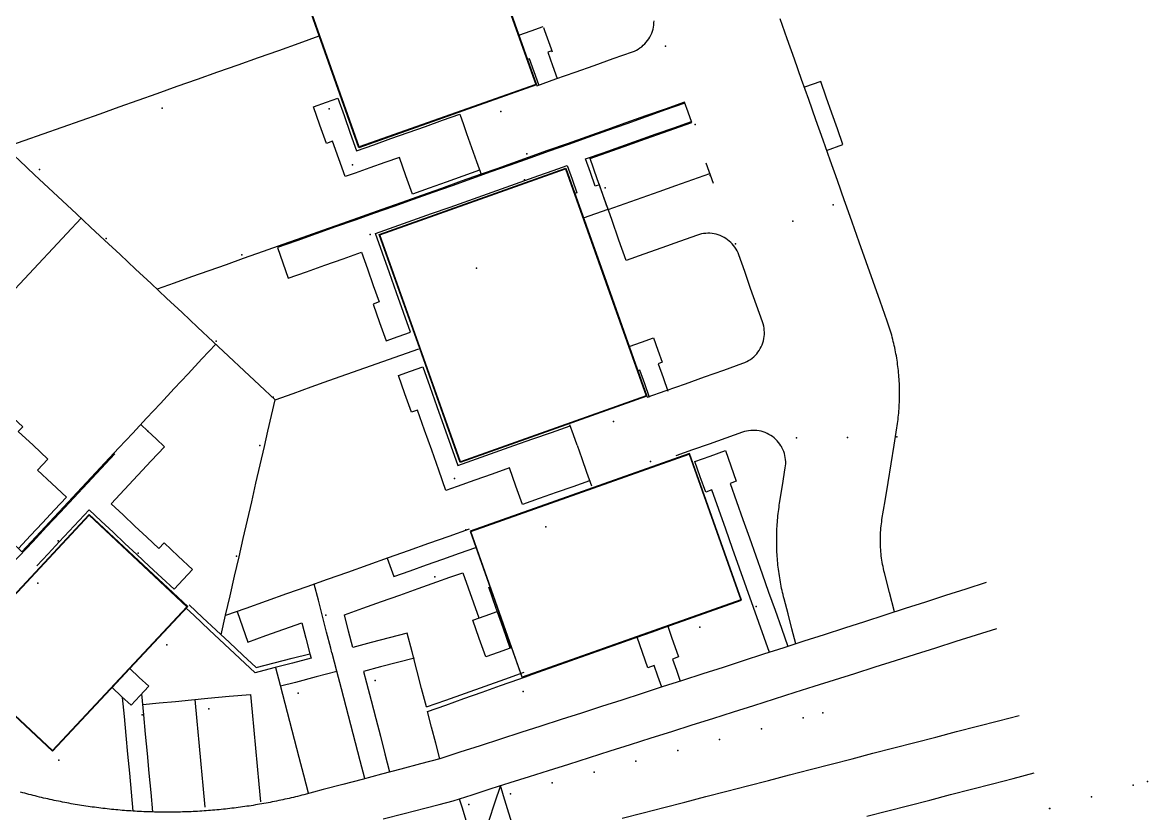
# Model space of a CAD drawing. Extents: x 0 to 368707, y -1 to 358204.
# Drawn here: x 368385.7 to 368437.7, y 357756.5 to 357793.1 of the extents above; entities that cross this region are included whole.
import ezdxf

# ---------------------------------------------------------------- set-up
doc = ezdxf.new("R2010")
doc.units = 0
doc.header["$MEASUREMENT"] = 0
for name, color, linetype in [('3D_LINES', 3, 'Continuous'), ('3D_Points', 1, 'Continuous'), ('PLOTS EXTERNAL LEVEL', 6, 'Continuous'), ('PLOTS FFL', 5, 'Continuous')]:
    doc.layers.add(name, color=color, linetype=linetype)

msp = doc.modelspace()

# ---------------------------------------------------------------- linework, layer by layer
at = {"layer": '3D_LINES'}
for points in [[(368426.042, 357765.847, 53.543), (368425.807, 357766.754, 53.543), (368425.572, 357767.66, 53.543), (368425.548, 357767.757, 53.543), (368425.525, 357767.854, 53.543), (368425.505, 357767.951, 53.543), (368425.485, 357768.048, 53.543), (368425.468, 357768.146, 53.543), (368425.452, 357768.244, 53.543), (368425.437, 357768.342, 53.543), (368425.424, 357768.44, 53.543), (368425.413, 357768.539, 53.543), (368425.404, 357768.638, 53.543), (368425.396, 357768.737, 53.543), (368425.389, 357768.836, 53.543), (368425.385, 357768.935, 53.543), (368425.382, 357769.034, 53.543), (368425.381, 357769.134, 53.543), (368425.381, 357769.233, 53.542), (368425.383, 357769.332, 53.543), (368425.386, 357769.431, 53.545), (368425.392, 357769.531, 53.544), (368425.398, 357769.63, 53.545), (368425.407, 357769.728, 53.545), (368425.417, 357769.827, 53.547), (368425.429, 357769.926, 53.551), (368425.442, 357770.024, 53.551), (368425.457, 357770.122, 53.551), (368425.597, 357770.984, 53.549), (368425.736, 357771.845, 53.549), (368425.875, 357772.706, 53.591), (368426.014, 357773.567, 53.613), (368426.078, 357773.961, 53.621), (368426.144, 357774.371, 53.618), (368426.159, 357774.468, 53.618), (368426.174, 357774.565, 53.616), (368426.187, 357774.662, 53.631), (368426.199, 357774.76, 53.631), (368426.211, 357774.857, 53.631), (368426.221, 357774.955, 53.631), (368426.23, 357775.053, 53.63), (368426.239, 357775.151, 53.627), (368426.247, 357775.249, 53.623), (368426.253, 357775.347, 53.623), (368426.259, 357775.445, 53.623), (368426.263, 357775.543, 53.624), (368426.267, 357775.641, 53.624), (368426.27, 357775.739, 53.623), (368426.271, 357775.837, 53.623), (368426.272, 357775.936, 53.624), (368426.272, 357776.034, 53.623), (368426.271, 357776.132, 53.622), (368426.269, 357776.23, 53.622), (368426.266, 357776.328, 53.622), (368426.262, 357776.427, 53.623), (368426.257, 357776.525, 53.624), (368426.251, 357776.623, 53.625), (368426.244, 357776.721, 53.625), (368426.236, 357776.819, 53.625), (368426.227, 357776.916, 53.626), (368426.217, 357777.014, 53.626), (368426.207, 357777.112, 53.626), (368426.195, 357777.209, 53.626), (368426.182, 357777.307, 53.626), (368426.168, 357777.404, 53.626), (368426.154, 357777.501, 53.626), (368426.138, 357777.598, 53.625), (368426.122, 357777.695, 53.625), (368426.104, 357777.792, 53.624), (368426.086, 357777.888, 53.624), (368426.067, 357777.984, 53.625), (368426.046, 357778.081, 53.626), (368426.025, 357778.177, 53.624), (368426.003, 357778.272, 53.625), (368425.98, 357778.368, 53.625), (368425.956, 357778.463, 53.625), (368425.931, 357778.558, 53.625), (368425.905, 357778.653, 53.625), (368425.878, 357778.747, 53.637), (368425.85, 357778.841, 53.638), (368425.822, 357778.935, 53.638), (368425.792, 357779.029, 53.644), (368425.761, 357779.122, 53.649), (368425.73, 357779.215, 53.655), (368425.698, 357779.308, 53.661), (368425.373, 357780.223, 53.72), (368425.049, 357781.137, 53.737), (368424.725, 357782.052, 53.715), (368424.401, 357782.966, 53.727), (368424.077, 357783.881, 53.748), (368423.752, 357784.795, 53.748), (368423.723, 357784.878, 53.748), (368423.391, 357785.814, 53.749), (368423.059, 357786.75, 53.747), (368422.728, 357787.686, 53.743), (368422.396, 357788.622, 53.743), (368422.064, 357789.558, 53.745), (368421.732, 357790.493, 53.828), (368421.4, 357791.429, 53.829), (368421.069, 357792.365, 53.849), (368420.737, 357793.301, 53.861)], [(368409.569, 357790.233, 53.674), (368409.353, 357790.84, 53.672), (368409.138, 357791.448, 53.674), (368409.043, 357791.415, 53.673), (368408.843, 357791.98, 53.808), (368408.642, 357792.546, 53.794), (368409.208, 357792.746, 53.836), (368409.773, 357792.947, 53.852)], [(368409.474, 357790.199, 53.672), (368410.36, 357790.513, 53.666), (368411.246, 357790.827, 53.792), (368412.132, 357791.141, 53.816), (368413.018, 357791.455, 53.828), (368413.904, 357791.77, 53.856), (368413.996, 357791.805, 53.864), (368414.085, 357791.847, 53.863), (368414.171, 357791.894, 53.863), (368414.253, 357791.947, 53.864), (368414.332, 357792.006, 53.867), (368414.407, 357792.069, 53.868), (368414.478, 357792.137, 53.868), (368414.544, 357792.21, 53.868), (368414.605, 357792.286, 53.868), (368414.661, 357792.367, 53.868), (368414.712, 357792.451, 53.867), (368414.757, 357792.538, 53.868), (368414.797, 357792.628, 53.869), (368414.83, 357792.72, 53.868), (368414.857, 357792.815, 53.867), (368414.878, 357792.91, 53.868), (368414.893, 357793.008, 53.867), (368414.901, 357793.105, 53.854), (368414.903, 357793.203, 53.853)], [(368409.79, 357792.9, 53.852), (368409.84, 357792.758, 53.849), (368410.141, 357791.91, 53.814), (368410.191, 357791.769, 53.666)], [(368384.871, 357787.349, 53.69), (368385.748, 357787.66, 53.694), (368386.626, 357787.972, 53.699), (368387.504, 357788.283, 53.71), (368388.382, 357788.594, 53.695), (368389.26, 357788.905, 53.744), (368390.137, 357789.216, 53.752), (368391.015, 357789.528, 53.759), (368391.893, 357789.839, 53.753), (368392.832, 357790.172, 53.752), (368393.771, 357790.505, 53.744), (368394.711, 357790.838, 53.748), (368395.65, 357791.171, 53.743), (368396.589, 357791.503, 53.743), (368397.528, 357791.836, 53.754), (368398.467, 357792.169, 53.766), (368399.406, 357792.502, 53.755)], [(368410.174, 357791.816, 53.814), (368409.986, 357791.749, 53.665), (368410.201, 357791.141, 53.663), (368410.417, 357790.533, 53.666)], [(368422.885, 357787.207, 53.745), (368423.646, 357787.473, 53.746), (368423.39, 357788.203, 53.747), (368423.134, 357788.933, 53.744), (368422.878, 357789.664, 53.743), (368422.622, 357790.394, 53.818), (368421.862, 357790.128, 53.825)], [(368381.934, 357790.095, 53.77), (368382.328, 357789.726, 53.755), (368382.722, 357789.358, 53.762), (368383.423, 357788.702, 53.745), (368384.125, 357788.047, 53.73), (368384.826, 357787.391, 53.686), (368385.527, 357786.736, 53.681), (368386.228, 357786.08, 53.684), (368386.875, 357785.475, 53.691), (368387.522, 357784.87, 53.665), (368388.169, 357784.265, 53.635), (368388.816, 357783.66, 53.637), (368389.464, 357783.055, 53.645), (368390.182, 357782.384, 53.65), (368390.9, 357781.713, 53.631), (368391.618, 357781.041, 53.643), (368392.336, 357780.37, 53.67), (368393.054, 357779.698, 53.679), (368393.773, 357779.027, 53.693), (368394.491, 357778.355, 53.681), (368395.209, 357777.684, 53.627), (368395.927, 357777.013, 53.627), (368396.645, 357776.341, 53.624), (368397.363, 357775.67, 53.699)], [(368416.337, 357789.396, 53.823), (368415.439, 357789.078, 53.822), (368414.54, 357788.759, 53.798), (368413.642, 357788.44, 53.656), (368412.743, 357788.122, 53.652), (368411.845, 357787.803, 53.65), (368410.946, 357787.485, 53.646), (368410.047, 357787.166, 53.641), (368409.149, 357786.848, 53.653), (368408.25, 357786.529, 53.644), (368407.352, 357786.211, 53.653), (368406.453, 357785.892, 53.671), (368405.555, 357785.574, 53.691), (368404.656, 357785.255, 53.668), (368403.758, 357784.936, 53.673), (368402.859, 357784.618, 53.667), (368401.961, 357784.299, 53.663), (368401.062, 357783.981, 53.678), (368400.164, 357783.662, 53.688), (368399.265, 357783.344, 53.691), (368398.366, 357783.025, 53.693), (368397.468, 357782.707, 53.723), (368397.719, 357782, 53.711), (368397.969, 357781.293, 53.702), (368398.817, 357781.594, 53.698), (368399.666, 357781.894, 53.692), (368400.514, 357782.195, 53.68), (368401.362, 357782.496, 53.673), (368401.634, 357781.728, 53.692), (368401.906, 357780.961, 53.697), (368402.178, 357780.193, 53.679), (368401.896, 357780.093, 53.675), (368402.196, 357779.245, 53.682), (368402.497, 357778.396, 53.677), (368403.063, 357778.597, 53.678), (368403.628, 357778.797, 53.686), (368403.305, 357779.71, 53.691), (368402.981, 357780.623, 53.712), (368402.657, 357781.536, 53.688), (368402.334, 357782.449, 53.671), (368402.01, 357783.362, 53.658), (368402.873, 357783.668, 53.662), (368403.736, 357783.974, 53.673), (368404.599, 357784.28, 53.667), (368405.462, 357784.586, 53.645), (368406.325, 357784.892, 53.669), (368407.189, 357785.198, 53.648), (368408.052, 357785.504, 53.642), (368408.915, 357785.81, 53.646), (368409.573, 357786.043, 53.643), (368410.231, 357786.276, 53.639), (368410.889, 357786.51, 53.652), (368411.112, 357785.878, 53.652), (368411.336, 357785.247, 53.644), (368411.242, 357785.213, 53.648), (368411.443, 357784.648, 53.649), (368411.643, 357784.082, 53.653), (368412.209, 357784.283, 53.651), (368412.774, 357784.483, 53.647)], [(368406.828, 357786.29, 53.667), (368406.051, 357786.015, 53.685), (368405.273, 357785.739, 53.691), (368404.496, 357785.463, 53.671), (368403.718, 357785.188, 53.676), (368403.417, 357786.036, 53.694), (368403.117, 357786.884, 53.709), (368402.434, 357786.642, 53.711), (368401.752, 357786.4, 53.744), (368401.07, 357786.159, 53.733), (368400.6, 357785.992, 53.74), (368400.309, 357786.812, 53.75), (368400.019, 357787.632, 53.749), (368399.736, 357787.532, 53.747), (368399.435, 357788.38, 53.74), (368399.135, 357789.228, 53.742), (368399.747, 357789.445, 53.741), (368400.266, 357789.629, 53.748), (368400.554, 357788.816, 53.737), (368400.843, 357788.002, 53.732), (368401.131, 357787.188, 53.738), (368401.927, 357787.471, 53.729), (368402.724, 357787.753, 53.711), (368403.52, 357788.035, 53.714), (368404.317, 357788.318, 53.725), (368405.113, 357788.6, 53.721), (368405.91, 357788.882, 53.727), (368406.081, 357788.398, 53.721), (368406.227, 357787.987, 53.732)], [(368414.585, 357775.783, 53.641), (368415.471, 357776.097, 53.611), (368416.357, 357776.411, 53.629), (368417.243, 357776.725, 53.623), (368418.129, 357777.04, 53.623), (368419.015, 357777.354, 53.626), (368419.106, 357777.389, 53.626), (368419.195, 357777.431, 53.628), (368419.281, 357777.479, 53.628), (368419.364, 357777.532, 53.629), (368419.443, 357777.59, 53.64), (368419.518, 357777.653, 53.648), (368419.589, 357777.721, 53.648), (368419.655, 357777.794, 53.648), (368419.716, 357777.87, 53.65), (368419.772, 357777.951, 53.65), (368419.823, 357778.035, 53.654), (368419.868, 357778.122, 53.654), (368419.907, 357778.212, 53.654), (368419.941, 357778.304, 53.664), (368419.968, 357778.399, 53.715), (368419.989, 357778.495, 53.715), (368420.003, 357778.592, 53.714), (368420.012, 357778.689, 53.714), (368420.014, 357778.788, 53.713), (368420.009, 357778.886, 53.718), (368419.998, 357778.983, 53.73), (368419.981, 357779.08, 53.73), (368419.957, 357779.175, 53.729), (368419.928, 357779.269, 53.729), (368419.652, 357780.045, 53.734), (368419.377, 357780.821, 53.742), (368419.102, 357781.598, 53.751), (368418.827, 357782.374, 53.743), (368418.791, 357782.466, 53.743), (368418.749, 357782.554, 53.744), (368418.702, 357782.64, 53.747), (368418.649, 357782.723, 53.749), (368418.59, 357782.802, 53.749), (368418.527, 357782.877, 53.749), (368418.459, 357782.948, 53.749), (368418.387, 357783.014, 53.745), (368418.31, 357783.075, 53.744), (368418.229, 357783.131, 53.745), (368418.145, 357783.182, 53.744), (368418.058, 357783.227, 53.742), (368417.968, 357783.266, 53.741), (368417.876, 357783.3, 53.74), (368417.781, 357783.327, 53.737), (368417.686, 357783.348, 53.736), (368417.589, 357783.363, 53.736), (368417.491, 357783.371, 53.737), (368417.393, 357783.373, 53.738), (368417.295, 357783.368, 53.738), (368417.197, 357783.357, 53.747), (368417.1, 357783.34, 53.748), (368417.005, 357783.317, 53.747), (368416.912, 357783.287, 53.747), (368416.087, 357782.994, 53.729), (368415.262, 357782.702, 53.711), (368414.437, 357782.41, 53.665), (368413.613, 357782.117, 53.669), (368413.279, 357783.06, 53.669), (368412.944, 357784.002, 53.648), (368412.61, 357784.945, 53.649), (368412.276, 357785.887, 53.653), (368411.942, 357786.83, 53.655), (368412.727, 357787.108, 53.651), (368413.513, 357787.387, 53.664), (368414.298, 357787.665, 53.76), (368415.084, 357787.944, 53.806), (368415.869, 357788.222, 53.818), (368416.655, 357788.501, 53.815), (368416.488, 357788.972, 53.817), (368416.321, 357789.443, 53.823), (368415.415, 357789.122, 53.822), (368414.509, 357788.801, 53.798), (368413.603, 357788.48, 53.655), (368412.697, 357788.159, 53.653), (368411.791, 357787.837, 53.652), (368410.885, 357787.516, 53.646), (368409.979, 357787.195, 53.641), (368409.073, 357786.874, 53.651), (368408.347, 357786.616, 53.645), (368407.621, 357786.359, 53.638), (368406.895, 357786.102, 53.66)], [(368412.373, 357785.614, 53.654), (368412.185, 357785.547, 53.649), (368411.961, 357786.179, 53.654), (368411.737, 357786.81, 53.653), (368412.554, 357787.1, 53.65), (368413.371, 357787.389, 53.664), (368414.187, 357787.679, 53.656), (368415.004, 357787.969, 53.806), (368415.821, 357788.258, 53.818), (368416.638, 357788.548, 53.821)], [(368406.227, 357787.987, 53.738), (368406.455, 357787.343, 53.707), (368406.684, 357786.699, 53.668), (368406.912, 357786.055, 53.66)], [(368417.657, 357785.673, 53.796), (368417.323, 357786.616, 53.808)], [(368406.895, 357786.102, 53.661), (368405.978, 357785.777, 53.681), (368405.061, 357785.451, 53.683), (368404.143, 357785.126, 53.671), (368403.226, 357784.801, 53.677), (368402.309, 357784.476, 53.664), (368401.391, 357784.151, 53.674), (368400.474, 357783.825, 53.686), (368399.557, 357783.5, 53.68), (368398.639, 357783.175, 53.694), (368397.722, 357782.85, 53.712), (368396.805, 357782.525, 53.719), (368395.887, 357782.199, 53.73), (368395.089, 357781.916, 53.722), (368394.29, 357781.633, 53.729), (368393.491, 357781.35, 53.706), (368392.692, 357781.067, 53.675), (368391.894, 357780.784, 53.639)], [(368412.777, 357784.474, 53.647), (368413.563, 357784.752, 53.653), (368414.348, 357785.031, 53.655), (368415.134, 357785.309, 53.751), (368415.919, 357785.587, 53.782), (368416.705, 357785.866, 53.804), (368417.49, 357786.144, 53.806)], [(368412.757, 357784.53, 53.647), (368412.707, 357784.672, 53.65), (368412.407, 357785.52, 53.657), (368412.356, 357785.661, 53.651)], [(368388.379, 357784.069, 53.635), (368387.723, 357783.367, 53.637), (368387.067, 357782.665, 53.646), (368386.411, 357781.963, 53.624), (368385.754, 357781.261, 53.625), (368385.098, 357780.559, 53.63), (368384.442, 357779.857, 53.632), (368383.83, 357779.203, 53.643), (368383.218, 357778.548, 53.64), (368382.606, 357777.894, 53.635), (368381.995, 357777.24, 53.633), (368381.383, 357776.585, 53.616)], [(368384.176, 357770.004, 53.579), (368384.663, 357769.549, 53.556), (368385.15, 357769.093, 53.545), (368385.637, 357768.638, 53.481), (368386.279, 357769.324, 53.479), (368386.92, 357770.01, 53.466), (368387.561, 357770.696, 53.479), (368388.202, 357771.382, 53.487), (368388.843, 357772.067, 53.47), (368389.485, 357772.753, 53.53), (368390.126, 357773.439, 53.533), (368390.767, 357774.125, 53.547), (368391.408, 357774.811, 53.561), (368392.049, 357775.497, 53.543), (368392.691, 357776.183, 53.534), (368393.332, 357776.868, 53.502), (368393.973, 357777.554, 53.668), (368394.614, 357778.24, 53.683)], [(368414.696, 357775.769, 53.634), (368414.472, 357776.401, 53.64), (368414.248, 357777.032, 53.681), (368414.154, 357776.999, 53.68), (368413.954, 357777.565, 53.678), (368413.753, 357778.13, 53.69), (368414.319, 357778.331, 53.677), (368414.884, 357778.531, 53.674), (368415.085, 357777.966, 53.666), (368415.285, 357777.4, 53.676), (368415.097, 357777.333, 53.682), (368415.32, 357776.702, 53.619), (368415.544, 357776.07, 53.61)], [(368394.861, 357764.792, 53.413), (368395.069, 357765.695, 53.463), (368395.276, 357766.599, 53.468), (368395.484, 357767.502, 53.509), (368395.692, 357768.405, 53.519), (368395.887, 357769.254, 53.496), (368396.083, 357770.103, 53.477), (368396.278, 357770.952, 53.452), (368396.473, 357771.801, 53.467), (368396.669, 357772.649, 53.638), (368396.864, 357773.498, 53.667), (368397.03, 357774.222, 53.647), (368397.197, 357774.946, 53.641), (368397.363, 357775.67, 53.699), (368398.194, 357775.964, 53.672), (368399.025, 357776.259, 53.658), (368399.855, 357776.553, 53.654), (368400.686, 357776.848, 53.674), (368401.516, 357777.142, 53.672), (368402.347, 357777.436, 53.68), (368403.177, 357777.731, 53.688), (368404.008, 357778.025, 53.696)], [(368411.922, 357771.922, 53.542), (368411.145, 357771.646, 53.566), (368410.367, 357771.37, 53.574), (368409.59, 357771.095, 53.554), (368408.812, 357770.819, 53.571), (368408.511, 357771.667, 53.593), (368408.211, 357772.515, 53.601), (368407.406, 357772.23, 53.625), (368406.601, 357771.945, 53.636), (368405.796, 357771.66, 53.626), (368405.27, 357771.473, 53.638), (368404.941, 357772.402, 53.658), (368404.611, 357773.331, 53.635), (368404.282, 357774.26, 53.628), (368403.952, 357775.189, 53.669), (368403.67, 357775.089, 53.657), (368403.369, 357775.937, 53.67), (368403.068, 357776.786, 53.669), (368403.634, 357776.986, 53.668), (368404.199, 357777.187, 53.668), (368404.523, 357776.274, 53.667), (368404.847, 357775.361, 53.604), (368405.17, 357774.448, 53.615), (368405.494, 357773.535, 53.627), (368405.817, 357772.622, 53.649), (368406.685, 357772.929, 53.649), (368407.552, 357773.237, 53.612), (368408.419, 357773.544, 53.63), (368409.286, 357773.852, 53.611), (368410.153, 357774.159, 53.618), (368411.02, 357774.466, 53.611)], [(368385.477, 357768.788, 53.485), (368386.032, 357769.381, 53.479), (368386.587, 357769.975, 53.476), (368387.142, 357770.568, 53.467), (368387.697, 357771.162, 53.483), (368387.028, 357771.787, 53.569), (368386.359, 357772.412, 53.572), (368386.837, 357772.923, 53.561), (368386.153, 357773.563, 53.592), (368385.469, 357774.202, 53.57), (368385.674, 357774.421, 53.57), (368385.017, 357775.036, 53.569)], [(368391.137, 357774.521, 53.557), (368391.466, 357774.213, 53.554), (368391.849, 357773.855, 53.547), (368392.233, 357773.496, 53.48), (368391.618, 357772.839, 53.472), (368391.003, 357772.181, 53.483), (368390.384, 357771.519, 53.469), (368389.765, 357770.857, 53.473), (368390.319, 357770.339, 53.474), (368390.873, 357769.821, 53.482), (368391.426, 357769.303, 53.454), (368391.98, 357768.785, 53.446), (368392.219, 357769.041, 53.451), (368392.877, 357768.426, 53.449), (368393.534, 357767.812, 53.473), (368393.107, 357767.355, 53.468), (368392.681, 357766.899, 53.475), (368392.109, 357767.433, 53.444), (368391.537, 357767.968, 53.457), (368390.966, 357768.502, 53.451), (368390.411, 357769.02, 53.465), (368389.857, 357769.538, 53.47), (368389.303, 357770.057, 53.478), (368388.748, 357770.575, 53.48), (368388.287, 357770.081, 53.465), (368387.825, 357769.587, 53.471), (368387.363, 357769.093, 53.456), (368386.847, 357768.541, 53.472), (368386.331, 357767.989, 53.465)], [(368411.338, 357773.571, 53.609), (368411.171, 357774.042, 53.625), (368411.004, 357774.513, 53.613)], [(368421.466, 357764.371, 53.49), (368421.286, 357765.066, 53.472), (368421.106, 357765.762, 53.467), (368420.925, 357766.457, 53.46), (368420.901, 357766.553, 53.463), (368420.877, 357766.65, 53.463), (368420.855, 357766.746, 53.462), (368420.833, 357766.843, 53.463), (368420.812, 357766.94, 53.456), (368420.792, 357767.038, 53.462), (368420.773, 357767.135, 53.462), (368420.755, 357767.233, 53.468), (368420.737, 357767.33, 53.471), (368420.721, 357767.428, 53.475), (368420.705, 357767.526, 53.474), (368420.691, 357767.625, 53.472), (368420.677, 357767.723, 53.463), (368420.664, 357767.821, 53.462), (368420.652, 357767.92, 53.463), (368420.641, 357768.019, 53.463), (368420.631, 357768.117, 53.462), (368420.622, 357768.216, 53.463), (368420.614, 357768.315, 53.463), (368420.607, 357768.414, 53.463), (368420.6, 357768.513, 53.464), (368420.595, 357768.612, 53.459), (368420.59, 357768.712, 53.462), (368420.586, 357768.811, 53.464), (368420.583, 357768.91, 53.466), (368420.582, 357769.009, 53.47), (368420.581, 357769.109, 53.471), (368420.581, 357769.208, 53.471), (368420.581, 357769.307, 53.474), (368420.583, 357769.406, 53.474), (368420.586, 357769.506, 53.474), (368420.589, 357769.605, 53.474), (368420.594, 357769.704, 53.475), (368420.599, 357769.803, 53.477), (368420.606, 357769.902, 53.477), (368420.613, 357770.001, 53.459), (368420.621, 357770.1, 53.46), (368420.63, 357770.199, 53.46), (368420.64, 357770.298, 53.458), (368420.651, 357770.397, 53.473), (368420.663, 357770.495, 53.472), (368420.675, 357770.594, 53.566), (368420.689, 357770.692, 53.567), (368420.703, 357770.79, 53.567), (368420.719, 357770.888, 53.567), (368420.85, 357771.7, 53.592), (368420.981, 357772.512, 53.612), (368420.994, 357772.608, 53.614), (368421, 357772.705, 53.615), (368421, 357772.802, 53.615), (368420.993, 357772.899, 53.618), (368420.981, 357772.995, 53.623), (368420.962, 357773.091, 53.624), (368420.937, 357773.185, 53.624), (368420.906, 357773.277, 53.622), (368420.869, 357773.366, 53.622), (368420.826, 357773.454, 53.622), (368420.798, 357773.503, 53.619), (368420.778, 357773.538, 53.618), (368420.724, 357773.619, 53.618), (368420.666, 357773.696, 53.618), (368420.602, 357773.77, 53.622), (368420.534, 357773.839, 53.622), (368420.461, 357773.903, 53.621), (368420.385, 357773.963, 53.619), (368420.305, 357774.018, 53.611), (368420.221, 357774.067, 53.609), (368420.134, 357774.111, 53.609), (368420.045, 357774.149, 53.609), (368419.953, 357774.181, 53.609), (368419.86, 357774.208, 53.609), (368419.765, 357774.228, 53.609), (368419.669, 357774.242, 53.606), (368419.572, 357774.25, 53.607), (368419.475, 357774.251, 53.608), (368419.378, 357774.246, 53.608), (368419.282, 357774.235, 53.607), (368419.186, 357774.218, 53.608), (368419.092, 357774.195, 53.606), (368418.999, 357774.165, 53.606), (368418.226, 357773.891, 53.607), (368417.453, 357773.617, 53.607), (368416.679, 357773.343, 53.608), (368415.906, 357773.069, 53.555)], [(368411.338, 357773.571, 53.609), (368411.56, 357772.943, 53.61), (368411.783, 357772.314, 53.591), (368412.006, 357771.686, 53.541)], [(368389.944, 357773.172, 53.545), (368389.31, 357772.493, 53.485), (368388.676, 357771.815, 53.472), (368388.041, 357771.136, 53.483), (368387.407, 357770.458, 53.458), (368386.773, 357769.78, 53.466), (368386.139, 357769.101, 53.485), (368385.504, 357768.423, 53.496), (368384.87, 357767.744, 53.506), (368384.236, 357767.066, 53.502), (368383.602, 357766.388, 53.482), (368382.967, 357765.709, 53.474), (368382.333, 357765.031, 53.474), (368381.699, 357764.352, 53.5)], [(368420.243, 357763.976, 53.459), (368419.997, 357764.67, 53.477), (368419.751, 357765.364, 53.508), (368419.505, 357766.058, 53.5), (368419.184, 357766.965, 53.495), (368418.863, 357767.871, 53.46), (368418.541, 357768.778, 53.454), (368418.22, 357769.685, 53.513), (368417.898, 357770.592, 53.523), (368417.577, 357771.499, 53.487), (368417.294, 357771.398, 53.487), (368417.043, 357772.105, 53.555), (368416.793, 357772.812, 53.612), (368417.5, 357773.063, 53.61), (368418.206, 357773.313, 53.616), (368418.457, 357772.606, 53.619), (368418.708, 357771.9, 53.607), (368418.425, 357771.799, 53.488), (368418.722, 357770.961, 53.482), (368419.019, 357770.122, 53.516), (368419.317, 357769.284, 53.469), (368419.614, 357768.445, 53.465), (368419.911, 357767.607, 53.468), (368420.208, 357766.768, 53.495), (368420.506, 357765.93, 53.495), (368420.803, 357765.091, 53.475), (368421.1, 357764.253, 53.49)], [(368406.349, 357769.68, 53.555), (368405.409, 357769.347, 53.564), (368404.468, 357769.014, 53.55), (368403.528, 357768.68, 53.54), (368402.588, 357768.347, 53.525), (368401.647, 357768.014, 53.554), (368400.707, 357767.68, 53.533), (368399.767, 357767.347, 53.547), (368398.826, 357767.014, 53.49), (368397.886, 357766.68, 53.446), (368396.946, 357766.347, 53.467), (368396.005, 357766.013, 53.443), (368395.065, 357765.68, 53.463)], [(368402.553, 357768.335, 53.527), (368402.854, 357767.487, 53.513), (368403.613, 357767.756, 53.54), (368404.372, 357768.025, 53.545), (368405.131, 357768.294, 53.545), (368405.89, 357768.563, 53.547), (368406.65, 357768.832, 53.544)], [(368400.962, 357764.211, 53.502), (368400.766, 357764.966, 53.522), (368400.57, 357765.722, 53.546), (368401.425, 357766.025, 53.52), (368402.28, 357766.328, 53.544), (368403.135, 357766.631, 53.505), (368403.989, 357766.934, 53.54), (368404.844, 357767.237, 53.54), (368405.449, 357767.452, 53.54), (368406.055, 357767.666, 53.544), (368406.302, 357766.969, 53.545), (368406.549, 357766.271, 53.533), (368406.797, 357765.574, 53.535)], [(368430.274, 357767.212, 53.488), (368429.337, 357766.909, 53.488), (368428.4, 357766.607, 53.488), (368427.464, 357766.305, 53.488), (368426.527, 357766.003, 53.488), (368425.59, 357765.701, 53.488), (368424.653, 357765.399, 53.488), (368423.717, 357765.097, 53.484), (368422.78, 357764.795, 53.491), (368421.843, 357764.493, 53.49), (368420.907, 357764.19, 53.48), (368419.97, 357763.888, 53.446), (368419.033, 357763.586, 53.453), (368418.097, 357763.284, 53.457), (368417.16, 357762.982, 53.472), (368416.223, 357762.68, 53.452), (368415.287, 357762.378, 53.439), (368414.35, 357762.076, 53.41), (368413.413, 357761.773, 53.464), (368412.476, 357761.471, 53.459), (368411.54, 357761.169, 53.449), (368410.603, 357760.867, 53.49), (368409.666, 357760.565, 53.512), (368408.73, 357760.263, 53.507), (368407.793, 357759.961, 53.499), (368406.856, 357759.659, 53.479), (368405.92, 357759.357, 53.424), (368404.983, 357759.054, 53.399), (368404.084, 357758.817, 53.424), (368403.185, 357758.579, 53.419), (368402.286, 357758.341, 53.405), (368401.387, 357758.103, 53.41), (368400.489, 357757.865, 53.414), (368399.59, 357757.627, 53.386), (368398.691, 357757.389, 53.412), (368398.594, 357757.364, 53.412), (368398.498, 357757.34, 53.404), (368398.401, 357757.316, 53.405), (368398.304, 357757.292, 53.403), (368398.207, 357757.269, 53.399), (368398.11, 357757.246, 53.399), (368398.013, 357757.224, 53.401), (368397.915, 357757.201, 53.401), (368397.818, 357757.18, 53.402), (368397.721, 357757.158, 53.408), (368397.623, 357757.137, 53.409), (368397.526, 357757.117, 53.409), (368397.428, 357757.097, 53.411), (368397.33, 357757.077, 53.411), (368397.232, 357757.057, 53.412), (368397.135, 357757.038, 53.372), (368397.037, 357757.02, 53.371), (368396.939, 357757.001, 53.373), (368396.84, 357756.983, 53.374), (368396.742, 357756.966, 53.374), (368396.644, 357756.949, 53.376), (368396.546, 357756.932, 53.377), (368396.447, 357756.916, 53.381), (368396.349, 357756.9, 53.383), (368396.25, 357756.884, 53.383), (368396.152, 357756.869, 53.382), (368396.053, 357756.854, 53.386), (368395.955, 357756.84, 53.385), (368395.856, 357756.826, 53.385), (368395.757, 357756.812, 53.385), (368395.658, 357756.799, 53.383), (368395.559, 357756.786, 53.381), (368395.46, 357756.774, 53.43), (368395.361, 357756.762, 53.43), (368395.262, 357756.75, 53.43), (368395.163, 357756.739, 53.424), (368395.064, 357756.728, 53.424), (368394.965, 357756.717, 53.425), (368394.866, 357756.707, 53.423), (368394.766, 357756.698, 53.427), (368394.667, 357756.688, 53.425), (368394.568, 357756.679, 53.425), (368394.469, 357756.671, 53.425), (368394.369, 357756.663, 53.423), (368394.27, 357756.655, 53.429), (368394.17, 357756.648, 53.429), (368394.071, 357756.641, 53.428), (368393.971, 357756.634, 53.429), (368393.872, 357756.628, 53.427), (368393.772, 357756.622, 53.426), (368393.673, 357756.617, 53.429), (368393.573, 357756.612, 53.428), (368393.473, 357756.607, 53.423), (368393.374, 357756.603, 53.423), (368393.274, 357756.599, 53.422), (368393.174, 357756.596, 53.411), (368393.075, 357756.593, 53.418), (368392.975, 357756.59, 53.418), (368392.875, 357756.588, 53.418), (368392.776, 357756.586, 53.416), (368392.676, 357756.585, 53.41), (368392.576, 357756.584, 53.412), (368392.477, 357756.583, 53.403), (368392.377, 357756.583, 53.402), (368392.277, 357756.583, 53.401), (368392.177, 357756.583, 53.394), (368392.078, 357756.584, 53.39), (368391.978, 357756.586, 53.39), (368391.878, 357756.587, 53.382), (368391.779, 357756.589, 53.371), (368391.679, 357756.592, 53.374), (368391.579, 357756.595, 53.374), (368391.479, 357756.598, 53.373), (368391.38, 357756.602, 53.395), (368391.28, 357756.606, 53.395), (368391.181, 357756.61, 53.395), (368391.081, 357756.615, 53.396), (368390.981, 357756.62, 53.392), (368390.882, 357756.626, 53.399), (368390.782, 357756.632, 53.399), (368390.683, 357756.638, 53.399), (368390.583, 357756.645, 53.378), (368390.484, 357756.653, 53.378), (368390.384, 357756.66, 53.383), (368390.285, 357756.668, 53.387), (368390.186, 357756.677, 53.379), (368390.086, 357756.685, 53.381), (368389.987, 357756.694, 53.381), (368389.888, 357756.704, 53.382), (368389.788, 357756.714, 53.381), (368389.689, 357756.724, 53.414), (368389.59, 357756.735, 53.414), (368389.491, 357756.746, 53.415), (368389.392, 357756.758, 53.415), (368389.293, 357756.77, 53.421), (368389.194, 357756.782, 53.423), (368389.095, 357756.795, 53.424), (368388.996, 357756.808, 53.424), (368388.897, 357756.821, 53.412), (368388.799, 357756.835, 53.411), (368388.7, 357756.849, 53.411), (368388.601, 357756.864, 53.412), (368388.503, 357756.879, 53.406), (368388.404, 357756.895, 53.407), (368388.306, 357756.91, 53.408), (368388.207, 357756.927, 53.408), (368388.109, 357756.943, 53.408), (368388.011, 357756.96, 53.419), (368387.913, 357756.977, 53.415), (368387.814, 357756.995, 53.406), (368387.716, 357757.013, 53.406), (368387.618, 357757.032, 53.417), (368387.521, 357757.051, 53.422), (368387.423, 357757.07, 53.422), (368387.325, 357757.09, 53.42), (368387.227, 357757.11, 53.43), (368387.13, 357757.13, 53.43), (368387.032, 357757.151, 53.431), (368386.951, 357757.169, 53.431), (368386.935, 357757.172, 53.431), (368386.837, 357757.194, 53.424), (368386.74, 357757.216, 53.422), (368386.643, 357757.238, 53.433), (368386.546, 357757.261, 53.407), (368386.449, 357757.284, 53.409), (368386.352, 357757.308, 53.401), (368386.255, 357757.332, 53.393), (368386.158, 357757.356, 53.396), (368386.062, 357757.381, 53.396), (368385.965, 357757.406, 53.395), (368385.869, 357757.431, 53.397), (368385.772, 357757.457, 53.398), (368385.676, 357757.483, 53.407), (368385.58, 357757.51, 53.403)], [(368399.94, 357764.168, 53.49), (368399.747, 357764.913, 53.497), (368399.554, 357765.658, 53.51), (368399.362, 357766.397, 53.493), (368399.171, 357767.136, 53.489)], [(368408.246, 357764.178, 53.544), (368407.681, 357763.978, 53.538), (368407.115, 357763.777, 53.478), (368406.815, 357764.626, 53.525), (368406.514, 357765.474, 53.534), (368407.079, 357765.674, 53.535), (368407.645, 357765.875, 53.543), (368407.946, 357765.026, 53.544), (368408.246, 357764.178, 53.544), (368407.914, 357765.116, 53.544), (368407.582, 357766.053, 53.539), (368407.249, 357766.991, 53.557)], [(368393.386, 357766.171, 53.472), (368394.005, 357765.592, 53.454), (368394.625, 357765.012, 53.46), (368395.245, 357764.433, 53.409), (368395.865, 357763.853, 53.413), (368396.485, 357763.274, 53.436), (368397.314, 357763.488, 53.461), (368398.143, 357763.703, 53.478), (368398.972, 357763.918, 53.494), (368399.026, 357763.709, 53.497), (368398.16, 357763.485, 53.481), (368397.295, 357763.261, 53.458), (368396.43, 357763.037, 53.436), (368395.724, 357763.697, 53.411), (368395.019, 357764.357, 53.41), (368394.313, 357765.017, 53.45), (368393.607, 357765.677, 53.462), (368393.242, 357766.018, 53.451)], [(368395.603, 357765.871, 53.452), (368395.853, 357765.164, 53.449), (368396.104, 357764.457, 53.453), (368396.937, 357764.752, 53.444), (368397.77, 357765.047, 53.435), (368398.603, 357765.343, 53.49), (368398.787, 357764.63, 53.476), (368398.972, 357763.918, 53.494)], [(368415.261, 357762.37, 53.439), (368415.084, 357762.87, 53.449), (368414.907, 357763.37, 53.463), (368414.624, 357763.269, 53.461), (368414.373, 357763.976, 53.473), (368414.123, 357764.683, 53.482), (368414.83, 357764.934, 53.491), (368415.537, 357765.184, 53.504), (368415.717, 357764.676, 53.497), (368416.038, 357763.771, 53.472), (368415.755, 357763.67, 53.475), (368415.937, 357763.158, 53.452), (368416.118, 357762.646, 53.43)], [(368404.362, 357761.451, 53.409), (368404.141, 357762.304, 53.459), (368403.92, 357763.157, 53.465), (368403.7, 357764.01, 53.472), (368403.479, 357764.863, 53.475), (368402.64, 357764.645, 53.506), (368401.801, 357764.428, 53.484), (368400.962, 357764.211, 53.502)], [(368402.36, 357756.274, 53.402), (368403.328, 357756.524, 53.402), (368404.296, 357756.775, 53.423), (368404.951, 357756.945, 53.428), (368405.606, 357757.114, 53.414), (368406.487, 357757.393, 53.433), (368407.368, 357757.673, 53.417), (368408.25, 357757.952, 53.412), (368409.131, 357758.231, 53.427), (368410.012, 357758.51, 53.415), (368410.964, 357758.812, 53.425), (368411.916, 357759.113, 53.43), (368412.867, 357759.415, 53.398), (368413.819, 357759.717, 53.409), (368414.771, 357760.018, 53.395), (368415.723, 357760.32, 53.368), (368416.675, 357760.621, 53.385), (368417.627, 357760.923, 53.421), (368418.579, 357761.225, 53.444), (368419.531, 357761.526, 53.458), (368420.483, 357761.828, 53.452), (368421.435, 357762.13, 53.474), (368422.323, 357762.411, 53.484), (368423.261, 357762.708, 53.5), (368424.2, 357763.006, 53.503), (368425.139, 357763.303, 53.499), (368426.077, 357763.601, 53.487), (368427.016, 357763.898, 53.487), (368427.955, 357764.195, 53.487), (368428.893, 357764.493, 53.487), (368429.832, 357764.79, 53.487), (368430.771, 357765.088, 53.487)], [(368399.994, 357763.96, 53.482), (368399.94, 357764.168, 53.49)], [(368399.994, 357763.96, 53.482), (368400.209, 357763.13, 53.45), (368400.423, 357762.301, 53.433), (368400.638, 357761.471, 53.431), (368400.853, 357760.641, 53.429), (368401.068, 357759.811, 53.429), (368401.283, 357758.982, 53.409), (368401.498, 357758.152, 53.411)], [(368403.807, 357763.708, 53.472), (368403.023, 357763.505, 53.5), (368402.24, 357763.302, 53.485), (368401.456, 357763.099, 53.503), (368401.594, 357762.567, 53.437), (368401.807, 357761.744, 53.42), (368402.02, 357760.921, 53.416), (368402.233, 357760.098, 53.423), (368402.446, 357759.276, 53.417), (368402.66, 357758.453, 53.409)], [(368390.633, 357763.226, 53.476), (368391.071, 357762.817, 53.511), (368391.509, 357762.407, 53.491), (368391.099, 357761.969, 53.514), (368390.69, 357761.53, 53.48), (368390.251, 357761.94, 53.509), (368389.813, 357762.35, 53.515), (368390.223, 357762.788, 53.512), (368390.633, 357763.226, 53.476)], [(368397.38, 357763.283, 53.465), (368397.595, 357762.453, 53.495), (368397.81, 357761.624, 53.512), (368398.025, 357760.794, 53.491), (368398.239, 357759.964, 53.475), (368398.454, 357759.134, 53.471), (368398.669, 357758.305, 53.446), (368398.884, 357757.475, 53.433)], [(368400.219, 357763.089, 53.45), (368399.258, 357762.84, 53.497), (368398.298, 357762.591, 53.51), (368397.605, 357762.412, 53.496)], [(368404.362, 357761.451, 53.409), (368405.269, 357761.773, 53.49), (368406.176, 357762.094, 53.484), (368407.082, 357762.415, 53.509), (368407.989, 357762.737, 53.48), (368408.896, 357763.058, 53.546)], [(368404.416, 357761.242, 53.407), (368405.261, 357761.542, 53.489), (368406.105, 357761.841, 53.481), (368406.95, 357762.14, 53.502), (368407.794, 357762.44, 53.527), (368408.639, 357762.739, 53.48), (368409.17, 357762.927, 53.549)], [(368391.703, 357756.592, 53.371), (368391.619, 357757.492, 53.398), (368391.535, 357758.391, 53.418), (368391.451, 357759.291, 53.466), (368391.366, 357760.19, 53.488), (368391.282, 357761.09, 53.509), (368391.191, 357762.066, 53.513)], [(368390.795, 357756.631, 53.399), (368390.713, 357757.508, 53.414), (368390.631, 357758.385, 53.431), (368390.549, 357759.261, 53.439), (368390.467, 357760.138, 53.447), (368390.385, 357761.015, 53.476), (368390.303, 357761.891, 53.471)], [(368391.237, 357761.571, 53.503), (368391.991, 357761.641, 53.478), (368392.744, 357761.711, 53.514), (368393.497, 357761.782, 53.497), (368394.25, 357761.852, 53.505), (368395.233, 357761.944, 53.434), (368396.216, 357762.036, 53.407), (368396.293, 357761.206, 53.418), (368396.371, 357760.377, 53.411), (368396.448, 357759.547, 53.433), (368396.526, 357758.717, 53.398), (368396.604, 357757.887, 53.39), (368396.681, 357757.058, 53.378)], [(368393.641, 357761.795, 53.503), (368393.734, 357760.8, 53.477), (368393.827, 357759.804, 53.432), (368393.92, 357758.808, 53.427), (368394.013, 357757.813, 53.419), (368394.106, 357756.817, 53.428)], [(368404.983, 357759.054, 53.399), (368404.794, 357759.784, 53.395), (368404.605, 357760.513, 53.41), (368404.416, 357761.242, 53.407)], [(368413.428, 357756.299, 53.423), (368414.396, 357756.55, 53.42), (368415.364, 357756.801, 53.426), (368416.331, 357757.051, 53.414), (368417.299, 357757.302, 53.422), (368418.267, 357757.552, 53.502), (368419.234, 357757.803, 53.503), (368420.202, 357758.054, 53.498), (368421.17, 357758.304, 53.504), (368422.137, 357758.555, 53.513), (368423.105, 357758.805, 53.505), (368424.072, 357759.056, 53.501), (368425.04, 357759.307, 53.475), (368426.008, 357759.557, 53.482), (368426.975, 357759.808, 53.484), (368427.943, 357760.059, 53.484), (368428.911, 357760.309, 53.483), (368429.878, 357760.56, 53.486), (368430.846, 357760.81, 53.491), (368431.813, 357761.061, 53.488)], [(368424.762, 357756.394, 53.609), (368425.729, 357756.645, 53.625), (368426.697, 357756.895, 53.614), (368427.665, 357757.146, 53.608), (368428.632, 357757.396, 53.621), (368429.6, 357757.647, 53.614), (368430.568, 357757.898, 53.606), (368431.535, 357758.148, 53.607), (368432.503, 357758.399, 53.595)], [(368409.415, 357752.557, 53.432), (368409.169, 357753.354, 53.512), (368408.922, 357754.15, 53.387), (368408.675, 357754.947, 53.375), (368408.429, 357755.744, 53.397), (368408.182, 357756.54, 53.385), (368407.935, 357757.337, 53.417), (368407.788, 357757.811, 53.4), (368407.521, 357757.004, 53.401), (368407.255, 357756.197, 53.396), (368406.988, 357755.39, 53.388), (368406.721, 357754.583, 53.38), (368407.394, 357754.076, 53.403), (368408.068, 357753.57, 53.488), (368408.742, 357753.064, 53.483), (368409.415, 357752.557, 53.432)], [(368405.883, 357757.202, 53.415), (368405.998, 357756.832, 53.396), (368406.25, 357756.018, 53.402), (368406.502, 357755.204, 53.381), (368406.754, 357754.39, 53.393), (368407.006, 357753.576, 53.475), (368407.258, 357752.762, 53.46), (368407.51, 357751.948, 53.427)]]:
    msp.add_polyline3d(points, dxfattribs=at)
at = {"layer": '3D_Points'}
for p in [(368415.441, 357792.03, 53.875), (368392.132, 357789.165, 53.725), (368399.857, 357789.136, 53.75), (368407.809, 357789.011, 53.75), (368416.809, 357788.404, 53.82), (368400.936, 357786.536, 53.75), (368409.012, 357787.045, 53.65), (368386.453, 357786.32, 53.7), (368417.501, 357786.052, 53.8), (368408.903, 357785.843, 53.65), (368412.645, 357785.468, 53.65), (368423.199, 357784.692, 53.75), (368421.331, 357783.936, 53.8), (368389.54, 357783.137, 53.65), (368401.762, 357783.308, 53.65), (368418.677, 357782.888, 53.75), (368395.826, 357782.373, 53.725), (368406.692, 357781.753, 53.8), (368394.63, 357778.382, 53.7), (368397.267, 357775.789, 53.7), (368413.027, 357774.664, 53.65), (368391.466, 357774.213, 53.5), (368396.658, 357773.546, 53.7), (368421.501, 357773.905, 53.625), (368423.858, 357773.916, 53.685), (368426.14, 357773.951, 53.625), (368414.736, 357772.816, 53.55), (368405.665, 357772.03, 53.65), (368406.19, 357769.647, 53.55), (368409.893, 357769.78, 53.7), (368387.312, 357769.141, 53.45), (368391.023, 357768.563, 53.45), (368395.566, 357768.434, 53.5), (368404.761, 357767.47, 53.55), (368386.371, 357767.184, 53.6), (368399.707, 357765.698, 53.55), (368419.636, 357766.104, 53.45), (368417.018, 357765.137, 53.475), (368392.346, 357764.328, 53.45), (368401.99, 357762.67, 53.5), (368398.427, 357762.091, 53.5), (368408.841, 357762.17, 53.55), (368391.204, 357761.083, 53.6), (368394.296, 357761.367, 53.55), (368422.713, 357761.179, 53.556), (368421.811, 357760.944, 53.549), (368419.874, 357760.445, 53.53), (368416.001, 357759.442, 53.484), (368417.938, 357759.941, 53.508), (368387.347, 357758.987, 53.45), (368414.066, 357758.938, 53.459), (368412.129, 357758.439, 53.434), (368410.194, 357757.935, 53.409), (368437.749, 357758.009, 53.589), (368408.257, 357757.436, 53.384), (368437.078, 357757.832, 53.592), (368406.322, 357756.932, 53.359), (368435.151, 357757.296, 53.595), (368433.216, 357756.746, 53.594), (368433.227, 357756.749, 53.594)]:
    msp.add_point(p, dxfattribs=at)
at = {"layer": 'PLOTS EXTERNAL LEVEL'}
for points in [[(368409.458, 357790.246, 53.75), (368401.239, 357787.333, 53.75), (368399.406, 357792.502, 53.75), (368397.573, 357797.672, 53.75), (368405.792, 357800.586, 53.75), (368407.625, 357795.416, 53.75), (368409.458, 357790.246, 53.75)], [(368414.567, 357775.83, 53.65), (368405.924, 357772.766, 53.65), (368404.055, 357778.042, 53.65), (368402.183, 357783.317, 53.65), (368410.826, 357786.381, 53.65), (368412.698, 357781.106, 53.65), (368414.567, 357775.83, 53.65)], [(368416.549, 357773.185, 53.55), (368406.384, 357769.581, 53.55), (368408.791, 357762.793, 53.55), (368418.956, 357766.397, 53.475), (368416.549, 357773.185, 53.55)], [(368387.055, 357759.399, 53.45), (368382.497, 357763.661, 53.45), (368388.756, 357770.356, 53.45), (368393.314, 357766.094, 53.45), (368387.055, 357759.399, 53.45)]]:
    msp.add_polyline3d(points, dxfattribs=at)
at = {"layer": 'PLOTS FFL'}
for points in [[(368409.426, 357790.261, 53.9), (368401.254, 357787.364, 53.9), (368399.43, 357792.511, 53.9), (368397.605, 357797.657, 53.9), (368405.777, 357800.554, 53.9), (368407.601, 357795.408, 53.9), (368409.426, 357790.261, 53.9)], [(368414.535, 357775.845, 53.8), (368405.939, 357772.798, 53.8), (368404.079, 357778.05, 53.8), (368402.215, 357783.302, 53.8), (368410.811, 357786.35, 53.8), (368412.674, 357781.098, 53.8), (368414.535, 357775.845, 53.8)], [(368416.534, 357773.153, 53.7), (368418.924, 357766.412, 53.7), (368408.806, 357762.825, 53.7), (368406.416, 357769.566, 53.7), (368416.534, 357773.153, 53.7)], [(368387.054, 357759.435, 53.6), (368382.532, 357763.662, 53.6), (368388.757, 357770.321, 53.6), (368393.279, 357766.093, 53.6), (368387.054, 357759.435, 53.6)]]:
    msp.add_polyline3d(points, dxfattribs=at)

doc.saveas('drawing.dxf')
